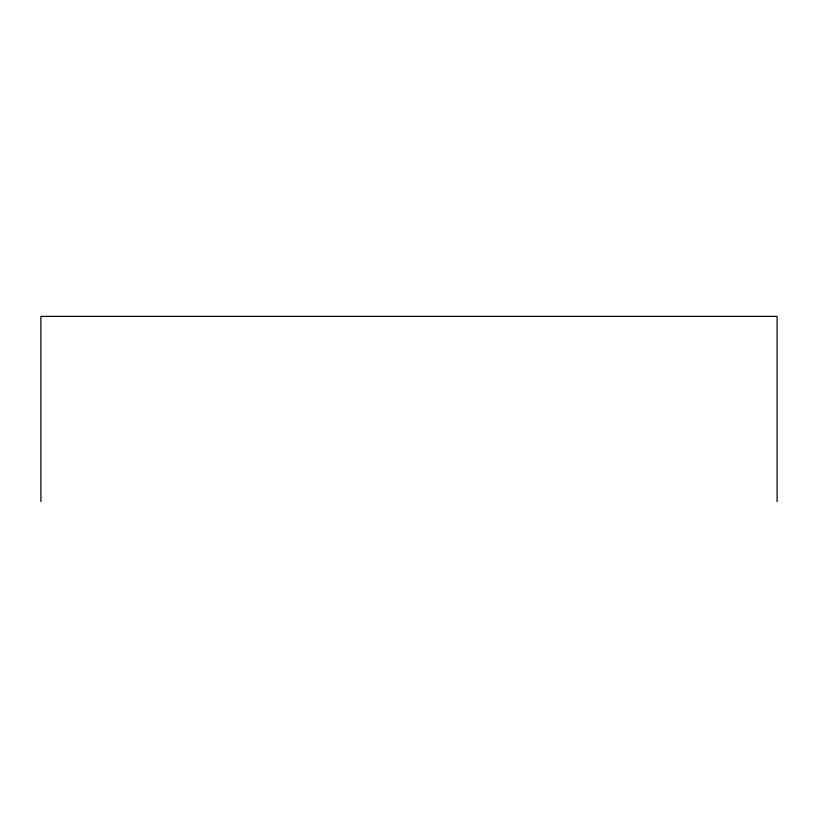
<?xml version="1.0" encoding="UTF-8"?>
<svg xmlns="http://www.w3.org/2000/svg" width="818" height="818" viewBox="0 0 818 818"><rect width="100%" height="100%" fill="white"/><g stroke="black" fill="none" stroke-linecap="round" stroke-linejoin="round"><path stroke-width="1.23" d="M777.1 501.598L777.1 316.402L40.9 316.402L40.9 501.598"/></g></svg>
